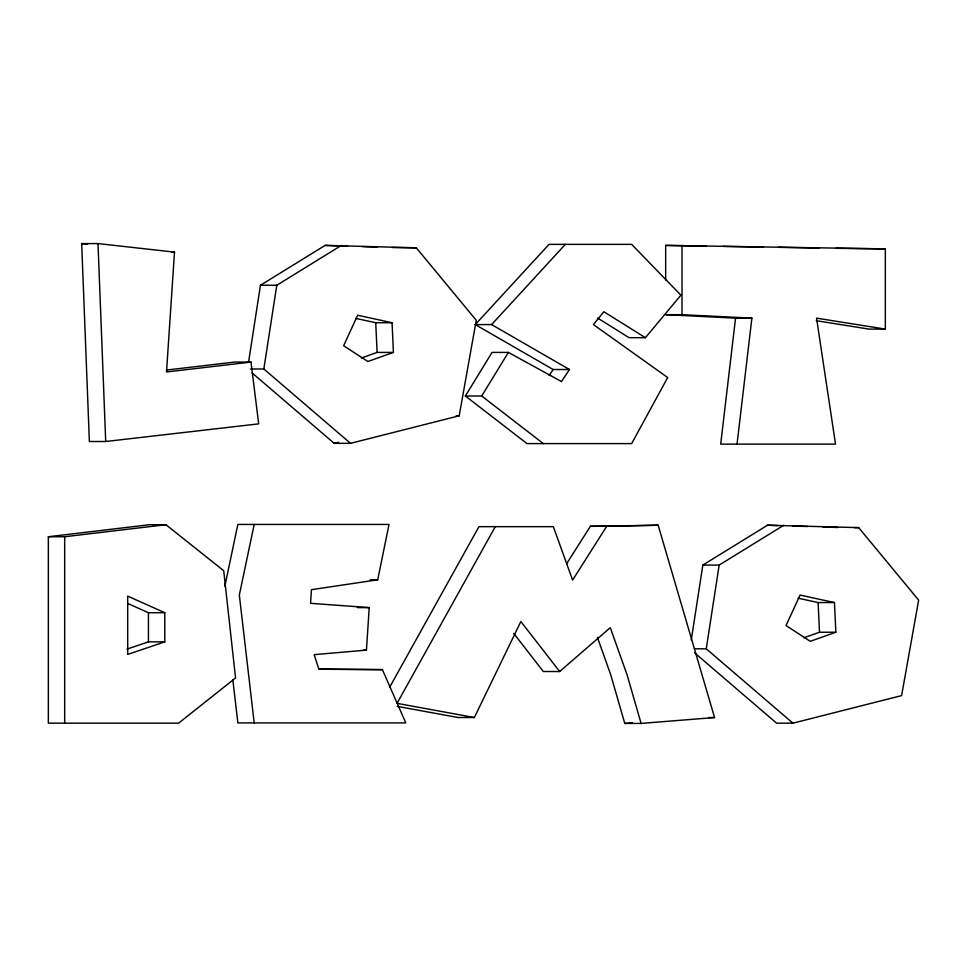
<?xml version="1.0" encoding="UTF-8"?>
<svg xmlns="http://www.w3.org/2000/svg" width="967" height="967" viewBox="0 0 967 967"><rect width="100%" height="100%" fill="white"/><g stroke="black" fill="none" stroke-linecap="round" stroke-linejoin="round"><path stroke-width="1.45" d="M232.842 679.789L237.858 722.905L405.789 722.905L382.4 669.635L318.844 669.104L314.166 654.659L366.445 650.114L369.201 607.602L310.588 603.323L311.422 589.689L377.722 579.789L389.012 524.44L237.858 524.44L224.852 586.232M174.495 252.133L166.517 371.969L250.985 362.069L258.685 423.86L105.705 441.508L89.375 441.508L81.675 243.575L98.005 243.575L174.495 252.133L171.522 252.133M737.035 444.119L751.891 318.143L735.549 318.143L720.693 444.119L835.524 444.119L816.547 318.143L885.325 329.106L885.325 248.882L665.671 245.4L665.671 280.031M248.652 361.634L260.449 285.253L325.105 245.4L416.281 247.806L476.26 320.295L459.192 415.786L350.513 443.333L334.183 443.333L252.073 372.887M350.513 443.333L263.846 368.983L276.78 285.253L341.436 245.4M691.272 639.997L702.84 565.079L767.496 525.226L858.672 527.631L918.65 600.12L901.595 695.611L792.916 723.171L776.574 723.171L694.475 652.713M792.916 723.171L706.248 648.809L719.17 565.079L783.838 525.226M254.188 524.44L239.333 595.056L254.188 722.905M397.207 706.369L458.032 717.514L474.362 717.514L520.862 621.515L559.663 671.521L610.286 627.668L627.063 674.748L641.097 723.425L714.565 717.538L658.164 525.226L590.378 526.302L566.577 563.809M389.592 687.38L478.943 526.664L553.329 526.664L572.597 580.055L606.708 526.302L658.164 525.226M495.273 526.664L397.05 703.347L474.362 717.514M645.412 337.688L603.867 311.749L593.412 324.586L667.689 377.541L631.644 443.599L527.003 443.599L465.369 395.999L492.058 352.399L508.388 352.399L561.489 381.554L569.466 369.515L491.611 324.586L475.268 324.586L549.014 244.361L631.644 244.361L680.901 295.177L645.412 337.688L629.07 337.688L597.594 318.034M465.369 395.999L481.699 395.999L508.388 352.399M549.147 375.534L553.136 369.515L569.466 369.515M491.611 324.586L565.344 244.361M361.465 357.971L377.106 352.411L393.436 352.411L392.058 322.724L357.669 315.242L343.636 345.727L367.847 361.501L393.436 352.411M803.867 637.797L819.496 632.237L835.839 632.237L834.461 602.562L800.06 595.068L786.038 625.552L810.249 641.326L835.839 632.237M127.04 649.111L148.434 641.858L164.777 641.858L164.777 612.715L127.692 596.131L127.692 654.429L164.777 641.858M334.183 443.333L338.535 442.233M48.35 536.745L149.595 524.706L165.937 524.706L223.715 570.711L235.549 677.964L178.593 723.171L48.35 723.171L48.35 536.745L64.68 536.745L165.937 524.706M166.481 370.059L234.643 362.069L250.985 362.069M597.413 637.362L610.733 674.748L624.767 723.425L632.261 722.832M416.281 247.806L392.457 247.564M885.325 248.882L835.863 248.314M260.449 285.253L276.78 285.253M751.891 318.143L682.001 314.674L665.671 314.674L735.549 318.143M355.663 318.361L375.728 322.724L392.058 322.724M885.325 329.106L868.995 329.106L816.305 320.718M250.489 368.983L263.846 368.983M456.231 415.786L459.192 415.786M590.378 526.302L606.708 526.302M854.212 527.631L858.672 527.631M702.84 565.079L719.17 565.079M370.301 579.789L377.722 579.789M798.065 598.186L818.118 602.562L834.461 602.562M357.319 607.602L369.201 607.602M127.837 603.505L148.434 612.715L164.777 612.715M694.366 648.809L706.248 648.809M363.471 650.114L366.445 650.114M382.4 669.635L318.772 669.237M559.663 671.521L543.333 671.521L513.767 633.421M708.618 717.538L714.565 717.538M624.767 723.425L641.097 723.425M665.671 245.4L706.333 246.101M722.905 246.38L763.567 247.081M778.628 247.334L819.291 248.023M325.105 245.4L347.552 246.126M362.528 246.609L377.493 247.081M767.496 525.226L777.976 525.565M792.94 526.048L807.916 526.532M822.881 527.015L837.845 527.486M81.675 243.575L87.671 244.24M475.268 324.586L553.136 369.515M481.699 395.999L543.333 443.599M818.118 602.562L819.496 632.237M375.728 322.724L377.106 352.411M98.005 243.575L105.705 441.508M682.001 245.4L682.001 314.674M148.434 612.715L148.434 641.858M64.68 536.745L64.68 723.171"/></g></svg>
